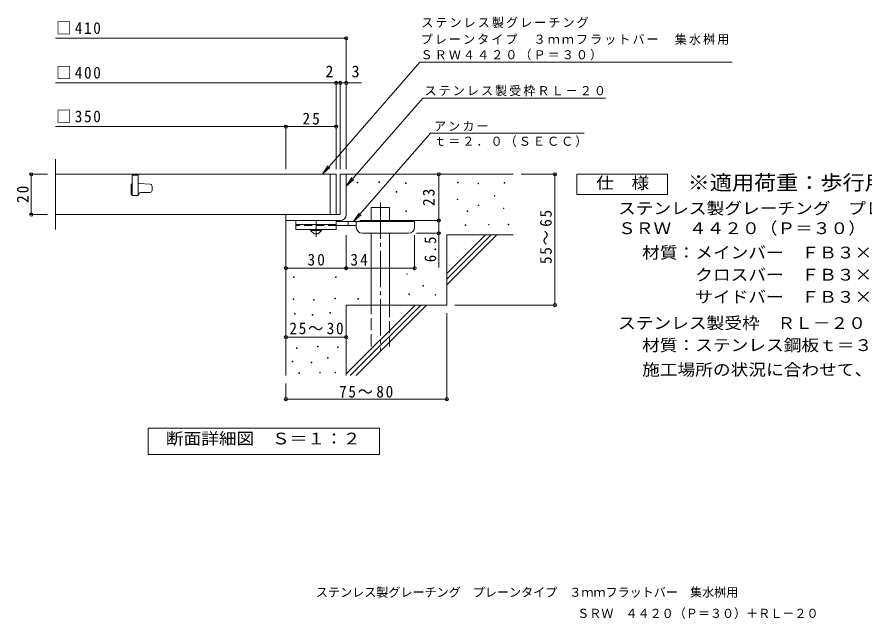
# Model space of a CAD drawing. Units: millimetres on the paper, enlarged 10 times, with parts at other scales. Extents: x -1601 to 1596, y -1375 to 1143.
# Drawn here: x -1601 to 505, y -1375 to 120 of the extents above; entities that cross this region are included whole.
import ezdxf
from ezdxf.enums import TextEntityAlignment as Align

# ---------------------------------------------------------------- set-up
doc = ezdxf.new("R2010")
doc.units = ezdxf.units.MM
doc.header["$LTSCALE"] = 10
doc.header["$PDMODE"] = 32
doc.header["$PDSIZE"] = 8
for name, pattern in [('CHAIN1', [8, 5, -1, 1, -1]), ('CHAIN2', [12, 9, -1, 1, -1]), ('DASHED2', [3, 2, -1]), ('DASHED3', [4, 3, -1])]:
    doc.linetypes.add(name, pattern=pattern)
for name, color, linetype, lineweight in [('D-0', 7, 'Continuous', 9), ('D-1', 2, 'Continuous', 9), ('D-2', 3, 'Continuous', 9), ('D-4', 7, 'Continuous', 9), ('D-5', 7, 'Continuous', 9), ('D-6', 6, 'Continuous', 9), ('D-9', 4, 'Continuous', 9)]:
    doc.layers.add(name, color=color, linetype=linetype, lineweight=lineweight)
doc.layers.add('F-5_F-5ﾚｲﾔ', color=7, linetype='Continuous')
doc.styles.add('ＭＳ ゴシック', font='')
doc.styles.get('ＭＳ ゴシック').set_extended_font_data('MS Gothic')

msp = doc.modelspace()

# ---------------------------------------------------------------- linework, layer by layer
at = {"layer": 'D-0'}
for points in [[(-755.44, -291.5), (-755.44, -289.99), (-753.94, -289.99), (-753.94, -291.5)], [(-701.3, -290.82), (-701.3, -289.32), (-699.8, -289.32), (-699.8, -290.82)], [(-634.98, -293.53), (-634.98, -292.03), (-633.48, -292.03), (-633.48, -293.53)], [(-505.72, -291.5), (-505.72, -289.99), (-504.22, -289.99), (-504.22, -291.5)], [(-454.96, -294.2), (-454.96, -292.7), (-453.46, -292.7), (-453.46, -294.2)], [(-389.99, -292.17), (-389.99, -290.67), (-388.49, -290.67), (-388.49, -292.17)], [(-658.66, -314.5), (-658.66, -313), (-657.16, -313), (-657.16, -314.5)], [(-507.07, -333.45), (-507.07, -331.95), (-505.57, -331.95), (-505.57, -333.45)], [(-414.36, -324.66), (-414.36, -323.16), (-412.86, -323.16), (-412.86, -324.66)], [(-454.28, -348.34), (-454.28, -346.84), (-452.78, -346.84), (-452.78, -348.34)], [(-392.02, -355.79), (-392.02, -354.29), (-390.52, -354.29), (-390.52, -355.79)], [(-634.3, -362.55), (-634.3, -361.05), (-632.8, -361.05), (-632.8, -362.55)], [(-482.03, -362.55), (-482.03, -361.05), (-480.53, -361.05), (-480.53, -362.55)], [(-486.77, -397.74), (-486.77, -396.24), (-485.27, -396.24), (-485.27, -397.74)], [(-429.24, -396.39), (-429.24, -394.89), (-427.74, -394.89), (-427.74, -396.39)], [(-379.84, -395.71), (-379.84, -394.21), (-378.34, -394.21), (-378.34, -395.71)], [(-913.58, -527.09), (-913.58, -525.59), (-912.08, -525.59), (-912.08, -527.09)], [(-808.9, -527.09), (-808.9, -525.59), (-807.4, -525.59), (-807.4, -527.09)], [(-632.27, -518.88), (-632.27, -517.38), (-630.77, -517.38), (-630.77, -518.88)], [(-592.34, -548.66), (-592.34, -547.16), (-590.84, -547.16), (-590.84, -548.66)], [(-626.85, -568.96), (-626.85, -567.46), (-625.35, -567.46), (-625.35, -568.96)], [(-914.34, -581.52), (-914.34, -580.02), (-912.84, -580.02), (-912.84, -581.52)], [(-863.72, -583.05), (-863.72, -581.55), (-862.22, -581.55), (-862.22, -583.05)], [(-810.8, -580), (-810.8, -578.5), (-809.3, -578.5), (-809.3, -580)], [(-753.4, -580.48), (-753.4, -578.98), (-751.9, -578.98), (-751.9, -580.48)], [(-561.89, -570.99), (-561.89, -569.49), (-560.39, -569.49), (-560.39, -570.99)], [(-911.3, -617.69), (-911.3, -616.19), (-909.8, -616.19), (-909.8, -617.69)], [(-867.14, -620.73), (-867.14, -619.23), (-865.64, -619.23), (-865.64, -620.73)], [(-822.98, -615.4), (-822.98, -613.9), (-821.48, -613.9), (-821.48, -615.4)], [(-905.97, -702.96), (-905.97, -701.46), (-904.47, -701.46), (-904.47, -702.96)], [(-854.2, -699.15), (-854.2, -697.65), (-852.7, -697.65), (-852.7, -699.15)], [(-804.33, -701.05), (-804.33, -699.55), (-802.83, -699.55), (-802.83, -701.05)], [(-916.63, -736.46), (-916.63, -734.96), (-915.13, -734.96), (-915.13, -736.46)], [(-829.07, -726.94), (-829.07, -725.44), (-827.57, -725.44), (-827.57, -726.94)], [(-869.43, -738.74), (-869.43, -737.24), (-867.93, -737.24), (-867.93, -738.74)], [(-900.26, -765.01), (-900.26, -763.51), (-898.76, -763.51), (-898.76, -765.01)], [(-848.49, -763.48), (-848.49, -761.98), (-846.99, -761.98), (-846.99, -763.48)], [(-810.42, -763.48), (-810.42, -761.98), (-808.92, -761.98), (-808.92, -763.48)]]:
    msp.add_lwpolyline(points, close=True, dxfattribs=at)
at = {"layer": 'D-1'}
for p, q in [((-797.56, -270.55), (-797.56, -370.55)), ((-797.56, -270.55), (-782.56, -270.55)), ((-782.56, -370.55), (-782.56, -270.55)), ((-797.56, -370.55), (-932.56, -370.55)), ((-932.56, -385.55), (-932.56, -370.55)), ((-932.56, -385.55), (-802.56, -385.55)), ((-802.56, -385.55), (-797.56, -385.55))]:
    msp.add_line(p, q, dxfattribs=at)
msp.add_arc((-797.56, -370.55), 15, 270, 0, dxfattribs=at)
at = {"layer": 'D-2'}
for p, q in [((-1505.23, -408.05), (-1505.23, -233.05)), ((-807.56, -270.55), (-1505.23, -270.55)), ((-1300.06, -273.05), (-1300.06, -323.05)), ((-822.56, -270.55), (-822.56, -370.55)), ((-807.56, -270.55), (-807.56, -370.55)), ((-1297.75, -293.05), (-1300.06, -293.05)), ((-1297.37, -293.06), (-1269.68, -295.19)), ((-1317.56, -298.05), (-1317.56, -318.05)), ((-1293.81, -315.55), (-1270.06, -315.55)), ((-1265.06, -310.55), (-1265.06, -300.18)), ((-1315.06, -323.05), (-1300.06, -323.05)), ((-807.56, -370.55), (-1505.23, -370.55))]:
    msp.add_line(p, q, dxfattribs=at)
msp.add_lwpolyline([(-1300.06, -273.05), (-1315.06, -273.05), (-1315.06, -323.05)], dxfattribs=at)
for centre, radius, start, end in [((-1312.56, -298.05), 5, 120.0009, 180), ((-1297.75, -298.05), 5, 85.60144, 89.99998), ((-1293.81, -319.3), 3.75, 90, 180), ((-1270.06, -310.55), 5, 270, 0), ((-1270.06, -300.18), 5, 0, 85.60141), ((-1312.56, -318.05), 5, 180, 270), ((-1301.31, -319.3), 3.75, 270, 0)]:
    msp.add_arc(centre, radius, start, end, dxfattribs=at)
at = {"layer": 'D-4'}
for p, q in [((-1505.23, 67.32), (-782.56, 67.32)), ((-782.56, -257.59), (-782.56, 70.32)), ((-807.56, -257.59), (-807.56, -40.38)), ((-797.56, -257.59), (-797.56, -40.38)), ((-1505.23, -43.37), (-807.56, -43.37)), ((-807.56, -43.37), (-802.56, -43.37)), ((-802.56, -43.37), (-744.9, -43.37)), ((-1505.23, -152.13), (-932.56, -152.13)), ((-932.56, -257.59), (-932.56, -149.13)), ((-932.56, -152.13), (-807.56, -152.13)), ((-1568.63, -270.55), (-1525.23, -270.55)), ((-1565.63, -270.55), (-1565.63, -370.55)), ((-552.6, -385.54), (-552.6, -270.55)), ((-260.8, -270.55), (-347.56, -270.55)), ((-263.8, -270.55), (-263.8, -595.55)), ((-1568.63, -370.55), (-1525.23, -370.55)), ((-748.55, -385.54), (-549.6, -385.54)), ((-552.6, -385.54), (-552.6, -502.29)), ((-549.6, -417.04), (-607.55, -417.04)), ((-782.55, -506.65), (-782.55, -422.04)), ((-612.55, -506.65), (-612.55, -422.04)), ((-260.8, -595.55), (-512.56, -595.55)), ((-532.56, -831.9), (-532.56, -615.55)), ((-932.56, -675.3), (-782.56, -675.3)), ((-932.56, -831.9), (-932.56, -790.55)), ((-932.56, -828.9), (-532.56, -828.9))]:
    msp.add_line(p, q, dxfattribs=at)
msp.add_lwpolyline([(-932.55, -503.65), (-782.55, -503.65), (-612.55, -503.65)], dxfattribs=at)
for p in [(-782.56, 67.32), (-807.56, -43.37), (-797.56, -43.37), (-782.56, -43.37), (-932.56, -152.13), (-807.56, -152.13), (-1565.63, -270.55), (-552.6, -270.55), (-263.8, -270.55), (-1565.63, -370.55), (-552.6, -385.54), (-552.6, -417.04), (-932.55, -503.65), (-782.55, -503.65), (-612.55, -503.65), (-263.8, -595.55), (-932.56, -675.3), (-782.56, -675.3), (-932.56, -828.9), (-532.56, -828.9)]:
    msp.add_point(p, dxfattribs=at)
at = {"layer": 'D-5'}
for p, q in [((-599.3, 8.07), (-84.05, 8.07)), ((-84.05, 8.07), (176.85, 8.07)), ((-592.47, -81.31), (-137.88, -81.31)), ((-572.86, -167.93), (-764.44, -388.04)), ((-572.86, -167.93), (-190.87, -167.93)), ((-841.8, -270.55), (-823.07, -253.99)), ((-782.56, -299.71), (-768.75, -278.87)), ((-764.44, -388.04), (-750.63, -367.21)), ((-764.44, -388.04), (-745.71, -371.49))]:
    msp.add_line(p, q, dxfattribs=at)
for points in [[(-599.3, 8.07), (-841.8, -270.55), (-827.99, -249.71)], [(-592.47, -81.31), (-782.56, -299.71), (-763.83, -283.16)]]:
    msp.add_lwpolyline(points, dxfattribs=at)
for points in [[(-209, -320.55), (-209, -270.55), (16, -270.55), (16, -320.55)], [(-1274.56, -966.49), (-1274.56, -901.49), (-699.56, -901.49), (-699.56, -966.49)]]:
    msp.add_lwpolyline(points, close=True, dxfattribs=at)
at = {"layer": 'D-6'}
for p, q in [((-782.56, -270.55), (-367.56, -270.55)), ((-720.27, -388.04), (-720.27, -353.04)), ((-720.27, -353.04), (-675.27, -353.04)), ((-675.27, -388.04), (-675.27, -353.04)), ((-932.56, -385.55), (-932.56, -770.55)), ((-720.27, -595.55), (-720.27, -417.04)), ((-675.27, -595.55), (-675.27, -417.04)), ((-532.56, -516.56), (-436.55, -420.55)), ((-532.56, -420.55), (-367.56, -420.55)), ((-532.56, -530.7), (-422.41, -420.55)), ((-532.56, -420.55), (-532.56, -595.55)), ((-532.56, -544.84), (-408.27, -420.55)), ((-782.56, -595.55), (-782.56, -770.55)), ((-782.56, -595.55), (-532.56, -595.55)), ((-782.56, -766.55), (-611.55, -595.55)), ((-772.41, -770.55), (-597.41, -595.55)), ((-758.27, -770.55), (-583.27, -595.55))]:
    msp.add_line(p, q, dxfattribs=at)
at = {"layer": 'D-6', "linetype": 'CHAIN2'}
msp.add_line((-697.77, -340.73), (-697.77, -708.88), dxfattribs=at)
at = {"layer": 'D-6', "linetype": 'DASHED3'}
for p, q in [((-720.27, -698.05), (-720.27, -595.55)), ((-675.27, -595.55), (-675.27, -698.05))]:
    msp.add_line(p, q, dxfattribs=at)
at = {"layer": 'D-9', "color": 3}
for p, q in [((-907.55, -385.55), (-907.55, -408.05)), ((-807.55, -385.55), (-907.55, -385.55)), ((-807.55, -395.55), (-907.55, -395.55)), ((-807.55, -385.55), (-807.55, -408.05)), ((-807.55, -408.05), (-907.55, -408.05))]:
    msp.add_line(p, q, dxfattribs=at)
at = {"layer": 'D-9', "color": 3, "linetype": 'DASHED2'}
msp.add_line((-807.55, -398.05), (-907.55, -398.05), dxfattribs=at)
at = {"layer": 'D-9', "linetype": 'CHAIN1'}
msp.add_line((-857.55, -425.78), (-857.55, -385.55), dxfattribs=at)
at = {"layer": 'D-9'}
for p, q in [((-612.55, -388.04), (-807.55, -388.04)), ((-757.53, -398.04), (-807.55, -398.04)), ((-777.55, -398.04), (-777.55, -388.04)), ((-757.55, -402.04), (-757.55, -388.04)), ((-612.55, -402.04), (-612.55, -388.04)), ((-742.55, -417.04), (-627.55, -417.04))]:
    msp.add_line(p, q, dxfattribs=at)
at = {"layer": 'D-9', "color": 2}
for p, q in [((-871.3, -410.54), (-871.3, -408.05)), ((-871.3, -410.54), (-862.55, -418.04)), ((-871.3, -410.54), (-843.8, -410.54)), ((-862.55, -418.04), (-852.55, -418.04)), ((-852.55, -418.04), (-843.8, -410.54)), ((-843.8, -410.54), (-843.8, -408.05))]:
    msp.add_line(p, q, dxfattribs=at)
at = {"layer": 'D-9'}
for centre, start, end in [((-742.55, -402.04), 180, 270), ((-627.55, -402.04), 270, 0)]:
    msp.add_arc(centre, 15, start, end, dxfattribs=at)

# ---------------------------------------------------------------- texts
at = {"layer": 'D-4', "color": 2, "style": 'ＭＳ ゴシック'}
for s, p in [('2', (-834.4, -38.38)), ('3', (-769.26, -38.38))]:
    msp.add_text(s, height=29.33, dxfattribs=at).set_placement(p, align=Align.BOTTOM_LEFT)
at = {"layer": 'D-4', "color": 2, "char_height": 29.33, "attachment_point": 7, "style": 'ＭＳ ゴシック'}
for s, insert in [('\\T1.21;\\W0.95;□410', (-1503.36, 77.32)), ('\\T1.21;\\W0.95;□400', (-1503.36, -33.37)), ('\\T1.21;\\W0.95;□350', (-1503.36, -142.13)), ('\\T1.27;\\W0.95;25', (-891.31, -147.13)), ('\\T1.27;\\W0.95;30', (-878.8, -497.65)), ('\\T1.27;\\W0.95;34', (-772.19, -497.65)), ('\\T1.22;\\W0.95;25～30', (-923.81, -668.39)), ('\\T1.22;\\W0.95;75～80', (-800.43, -825.63))]:
    msp.add_mtext(s, dxfattribs=dict(at, insert=insert))
at = {"layer": 'D-4', "color": 2, "char_height": 29.33, "attachment_point": 7, "rotation": 90, "style": 'ＭＳ ゴシック'}
for s, insert in [('\\T1.27;\\W0.95;20', (-1571.63, -341.8)), ('\\T1.27;\\W0.95;23', (-562.6, -349.3)), ('\\T1.22;\\W0.95;55～65', (-271.41, -493.55)), ('\\T1.27;\\W0.9;6.5', (-558.6, -488.74))]:
    msp.add_mtext(s, dxfattribs=dict(at, insert=insert))
at = {"layer": 'D-5', "color": 2, "style": 'ＭＳ ゴシック', "width": 1.1}
for s, p in [('仕\u3000様', (-161.5, -315.55)), ('ステンレス製グレーチング\u3000プレーンタイプ\u3000３ｍｍフラットバー\u3000集水桝用', (-106.91, -378.47)), ('ＳＲＷ\u3000４４２０（Ｐ＝３０）', (-106.91, -427.92)), ('材質：メインバー\u3000ＦＢ３×２０（ＳＵＳ３０４）', (-47.19, -488.47)), ('\u3000\u3000\u3000クロスバー\u3000ＦＢ３×１０（ＳＵＳ３０４）', (-47.19, -543.47)), ('\u3000\u3000\u3000サイドバー\u3000ＦＢ３×２０（ＳＵＳ３０４）', (-47.19, -598.47)), ('ステンレス製受枠\u3000ＲＬ－２０（四方枠）', (-106.91, -663.47)), ('材質：ステンレス鋼板ｔ＝３．０（ＳＵＳ３０４）', (-47.19, -718.47)), ('施工場所の状況に合わせて、アンカーをプライヤー等で折り曲げてご使用ください。', (-47.19, -779.32)), ('断面詳細図\u3000Ｓ＝１：２', (-1231.13, -950.52))]:
    msp.add_text(s, height=29.33, dxfattribs=at).set_placement(p, align=Align.BOTTOM_LEFT)
at = {"layer": 'D-5', "color": 3, "style": 'ＭＳ ゴシック', "width": 1.1}
msp.add_text('※適用荷重：歩行用', height=36.66, dxfattribs=at).set_placement((66, -320.55), align=Align.BOTTOM_LEFT)
at = {"layer": 'D-5', "char_height": 21.99, "attachment_point": 7, "style": 'ＭＳ ゴシック'}
for s, insert in [('\\T1.17;ステンレス製グレーチング', (-595.99, 92.74)), ('\\T1.17;プレーンタイプ\u3000３ｍｍフラットバー\u3000集水桝用', (-597.54, 51.08)), ('\\T1.17;ＳＲＷ４４２０（Ｐ＝３０）', (-597.76, 12.28)), ('\\T1.17;ステンレス製受枠ＲＬ－２０', (-588.09, -76.55)), ('\\T1.17;アンカー', (-564.26, -163.27)), ('\\T1.17;ｔ＝２．０（ＳＥＣＣ）', (-564.26, -202.59))]:
    msp.add_mtext(s, dxfattribs=dict(at, insert=insert))
at = {"layer": 'F-5_F-5ﾚｲﾔ', "style": 'ＭＳ ゴシック'}
for s, p in [('ステンレス製グレーチング\u3000プレーンタイプ\u3000３ｍｍフラットバー\u3000集水桝用', (-857.9, -1326.74)), ('ＳＲＷ\u3000４４２０（Ｐ＝３０）＋ＲＬ－２０', (-208.51, -1379.15))]:
    msp.add_text(s, height=21.99, dxfattribs=at).set_placement(p, align=Align.BOTTOM_LEFT)

doc.saveas('drawing.dxf')
